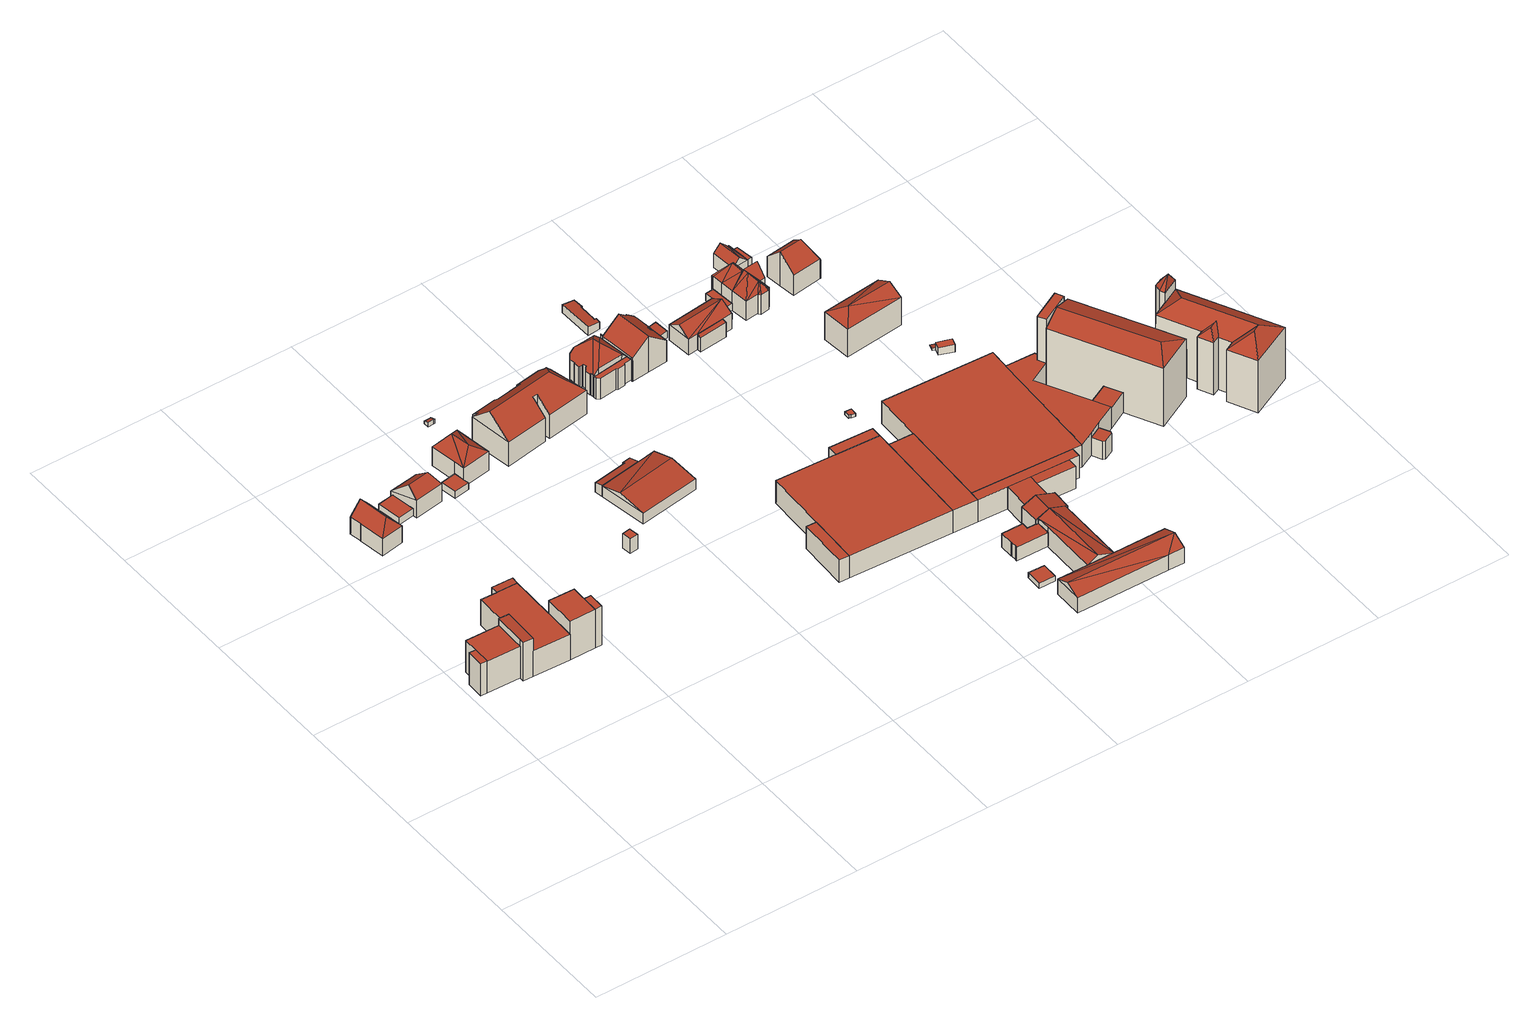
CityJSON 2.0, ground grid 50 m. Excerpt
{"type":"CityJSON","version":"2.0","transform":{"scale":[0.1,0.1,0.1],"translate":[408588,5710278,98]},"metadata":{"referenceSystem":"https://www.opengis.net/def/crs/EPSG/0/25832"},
"CityObjects":{
"building1":{"type":"Building","attributes":{"Gemeindeschluessel":"05978036","Geometrietyp2DReferenz":"3000","function":"31001_1000"},"children":["building1-1","building1-2","building1-3","building1-4","building1-5","building1-6","building1-7"]},
"building1-1":{"type":"BuildingPart","attributes":{"roofType":"1000","measuredHeight":10.67},"parents":["building1"],"geometry":[{"type":"MultiSurface","lod":"2","boundaries":[[[0,1,2,3]],[[4,5,6,7]],[[5,8,9,6]],[[10,11,12,13]],[[11,10,8,5,4,1,0]],[[3,2,7,6,9,13,12]],[[7,2,1,4]],[[8,10,13,9]],[[3,12,11,0]]],"semantics":{"surfaces":[{"type":"WallSurface"},{"type":"RoofSurface"},{"type":"GroundSurface"},{"type":"ClosureSurface"}],"values":[0,0,0,0,1,2,3,3,3]}}]},
"building1-2":{"type":"BuildingPart","attributes":{"roofType":"1000","measuredHeight":16.17},"parents":["building1"],"geometry":[{"type":"MultiSurface","lod":"2","boundaries":[[[14,15,0,3,16]],[[17,18,19,12,11]],[[18,20,21,19]],[[20,18,17,15,14]],[[16,3,12,19,21]],[[11,0,15,17]],[[11,12,3,0]],[[16,21,20,14]]],"semantics":{"surfaces":[{"type":"WallSurface"},{"type":"RoofSurface"},{"type":"GroundSurface"},{"type":"ClosureSurface"}],"values":[0,0,0,1,2,0,3,3]}}]},
"building1-3":{"type":"BuildingPart","attributes":{"roofType":"2100","measuredHeight":16.37},"parents":["building1"],"geometry":[{"type":"MultiSurface","lod":"2","boundaries":[[[22,23,24,21,20]],[[23,25,26,24]],[[25,27,14,16,26]],[[27,25,23,22]],[[21,24,26,16]],[[20,14,27,22]],[[20,21,16,14]]],"semantics":{"surfaces":[{"type":"WallSurface"},{"type":"RoofSurface"},{"type":"GroundSurface"},{"type":"ClosureSurface"}],"values":[0,0,0,1,2,0,3]}}]},
"building1-4":{"type":"BuildingPart","attributes":{"roofType":"2100","measuredHeight":16.28},"parents":["building1"],"geometry":[{"type":"MultiSurface","lod":"2","boundaries":[[[28,29,4,7,30,31]],[[32,33,34,2,1]],[[33,35,36,37,34]],[[35,33,32,29,28]],[[30,7,2,34,37]],[[1,4,29,32]],[[1,2,7,4]],[[31,36,35,28]],[[31,30,37,36]]],"semantics":{"surfaces":[{"type":"WallSurface"},{"type":"RoofSurface"},{"type":"GroundSurface"},{"type":"ClosureSurface"}],"values":[0,0,0,1,2,0,3,0,3]}}]},
"building1-5":{"type":"BuildingPart","attributes":{"roofType":"2100","measuredHeight":10.88},"parents":["building1"],"geometry":[{"type":"MultiSurface","lod":"2","boundaries":[[[38,10,13,39]],[[40,41,9,8]],[[40,38,39,41]],[[40,8,10,38]],[[39,13,9,41]],[[10,8,9,13]]],"semantics":{"surfaces":[{"type":"WallSurface"},{"type":"RoofSurface"},{"type":"GroundSurface"},{"type":"ClosureSurface"}],"values":[0,0,0,1,2,3]}}]},
"building1-6":{"type":"BuildingPart","attributes":{"roofType":"1000","measuredHeight":13.38},"parents":["building1"],"geometry":[{"type":"MultiSurface","lod":"2","boundaries":[[[36,42,43,37]],[[44,45,46,47]],[[45,31,30,46]],[[31,45,44,42,36]],[[37,43,47,46,30]],[[47,43,42,44]],[[37,30,31,36]]],"semantics":{"surfaces":[{"type":"WallSurface"},{"type":"RoofSurface"},{"type":"GroundSurface"},{"type":"ClosureSurface"}],"values":[0,0,0,1,2,3,3]}}]},
"building1-7":{"type":"BuildingPart","attributes":{"roofType":"2100","measuredHeight":13.54},"parents":["building1"],"geometry":[{"type":"MultiSurface","lod":"2","boundaries":[[[48,49,50,43,42]],[[49,51,52,50]],[[51,53,44,47,52]],[[53,51,49,48]],[[43,50,52,47]],[[42,44,53,48]],[[42,43,47,44]]],"semantics":{"surfaces":[{"type":"WallSurface"},{"type":"RoofSurface"},{"type":"GroundSurface"},{"type":"ClosureSurface"}],"values":[0,0,0,1,2,0,3]}}]},
"building2":{"type":"Building","attributes":{"Gemeindeschluessel":"05978036","Geometrietyp2DReferenz":"3000","function":"31001_1000","roofType":"5000","measuredHeight":11.86},"geometry":[{"type":"MultiSurface","lod":"2","boundaries":[[[54,55,56,57]],[[55,58,59,56]],[[58,60,61,59]],[[60,62,63,61]],[[62,64,65,63]],[[64,66,67,65]],[[66,68,69,67]],[[68,70,71,69]],[[70,54,57,71]],[[66,64,72]],[[64,62,60,58,55,72]],[[55,54,70,68,66,72]],[[57,56,59,61,63,65,67,69,71]]],"semantics":{"surfaces":[{"type":"WallSurface"},{"type":"RoofSurface"},{"type":"GroundSurface"}],"values":[0,0,0,0,0,0,0,0,0,1,1,1,2]}}]},
"building3":{"type":"Building","attributes":{"Gemeindeschluessel":"05978036","Geometrietyp2DReferenz":"3000","function":"31001_2460","roofType":"1000","measuredHeight":2.86},"geometry":[{"type":"MultiSurface","lod":"2","boundaries":[[[73,74,75,76]],[[74,77,78,75]],[[77,79,80,78]],[[79,73,76,80]],[[79,77,74,73]],[[76,75,78,80]]],"semantics":{"surfaces":[{"type":"WallSurface"},{"type":"RoofSurface"},{"type":"GroundSurface"}],"values":[0,0,0,0,1,2]}}]},
"building4":{"type":"Building","attributes":{"Gemeindeschluessel":"05978036","Geometrietyp2DReferenz":"3000","function":"31001_1000","roofType":"5000","measuredHeight":11.49},"geometry":[{"type":"MultiSurface","lod":"2","boundaries":[[[81,82,83,84]],[[82,85,86,83]],[[85,87,88,86]],[[87,81,84,88]],[[85,82,89]],[[81,87,90]],[[82,81,90,89]],[[87,85,89,90]],[[84,83,86,88]]],"semantics":{"surfaces":[{"type":"WallSurface"},{"type":"RoofSurface"},{"type":"GroundSurface"}],"values":[0,0,0,0,1,0,1,1,2]}}]},
"building5":{"type":"Building","attributes":{"Gemeindeschluessel":"05978036","Geometrietyp2DReferenz":"3000","function":"31001_2460","roofType":"1000","measuredHeight":2.82},"geometry":[{"type":"MultiSurface","lod":"2","boundaries":[[[91,92,93,94]],[[92,95,96,93]],[[95,97,98,96]],[[97,99,100,98]],[[99,91,94,100]],[[99,97,95,92,91]],[[94,93,96,98,100]]],"semantics":{"surfaces":[{"type":"WallSurface"},{"type":"RoofSurface"},{"type":"GroundSurface"}],"values":[0,0,0,0,0,1,2]}}]},
"building6":{"type":"Building","attributes":{"Gemeindeschluessel":"05978036","Geometrietyp2DReferenz":"3000","function":"31001_1000","roofType":"3200","measuredHeight":11.91},"geometry":[{"type":"MultiSurface","lod":"2","boundaries":[[[101,102,103,104]],[[102,105,106,103]],[[105,107,108,106]],[[107,109,110,108]],[[109,101,104,110]],[[102,101,111]],[[109,107,112]],[[109,111,101]],[[111,109,112]],[[112,102,111]],[[102,112,107,105]],[[104,103,106,108,110]]],"semantics":{"surfaces":[{"type":"WallSurface"},{"type":"RoofSurface"},{"type":"GroundSurface"}],"values":[0,0,0,0,0,1,1,1,1,1,1,2]}}]},
"building7":{"type":"Building","attributes":{"Gemeindeschluessel":"05978036","Geometrietyp2DReferenz":"3000","function":"31001_9998","roofType":"1000","measuredHeight":6},"geometry":[{"type":"MultiSurface","lod":"2","boundaries":[[[113,114,115,116]],[[114,117,118,115]],[[117,119,120,118]],[[119,113,116,120]],[[119,117,114,113]],[[116,115,118,120]]],"semantics":{"surfaces":[{"type":"WallSurface"},{"type":"RoofSurface"},{"type":"GroundSurface"}],"values":[0,0,0,0,1,2]}}]},
"building8":{"type":"Building","attributes":{"Gemeindeschluessel":"05978036","Geometrietyp2DReferenz":"3000","function":"31001_1310","roofType":"2100","measuredHeight":1.83},"geometry":[{"type":"MultiSurface","lod":"2","boundaries":[[[121,122,123,124]],[[122,125,126,123]],[[125,127,128,126]],[[127,129,130,128]],[[129,131,132,130]],[[131,121,124,132]],[[131,129,127,125,122,121]],[[124,123,126,128,130,132]]],"semantics":{"surfaces":[{"type":"WallSurface"},{"type":"RoofSurface"},{"type":"GroundSurface"}],"values":[0,0,0,0,0,0,1,2]}}]},
"building9":{"type":"Building","attributes":{"Gemeindeschluessel":"05978036","Geometrietyp2DReferenz":"3000","function":"31001_3060"},"children":["building9-1","building9-2"]},
"building9-1":{"type":"BuildingPart","attributes":{"roofType":"3100","measuredHeight":6.59},"parents":["building9"],"geometry":[{"type":"MultiSurface","lod":"2","boundaries":[[[133,134,135,136]],[[134,137,138,135]],[[139,133,136,140]],[[137,134,141]],[[133,139,142]],[[134,133,142,141]],[[139,141,142]],[[141,139,143,137]],[[136,135,138,144,140]],[[140,144,143,139]],[[144,138,137,143]]],"semantics":{"surfaces":[{"type":"WallSurface"},{"type":"RoofSurface"},{"type":"GroundSurface"},{"type":"ClosureSurface"}],"values":[0,0,0,0,0,1,1,1,2,0,3]}}]},
"building9-2":{"type":"BuildingPart","attributes":{"roofType":"2100","measuredHeight":4.65},"parents":["building9"],"geometry":[{"type":"MultiSurface","lod":"2","boundaries":[[[145,146,147,138,137]],[[146,148,149,147]],[[148,150,151,149]],[[150,152,153,151]],[[152,154,143,144,153]],[[152,150,148,146,145,154]],[[144,138,147,149,151,153]],[[145,137,143,154]],[[137,138,144,143]]],"semantics":{"surfaces":[{"type":"WallSurface"},{"type":"RoofSurface"},{"type":"GroundSurface"},{"type":"ClosureSurface"}],"values":[0,0,0,0,0,1,2,0,3]}}]},
"building10":{"type":"Building","attributes":{"Gemeindeschluessel":"05978036","Geometrietyp2DReferenz":"3000","function":"31001_1000","roofType":"5000","measuredHeight":17.47},"geometry":[{"type":"MultiSurface","lod":"2","boundaries":[[[155,156,157,158]],[[156,159,160,157]],[[159,161,162,160]],[[161,163,164,162]],[[163,165,166,164]],[[165,167,168,166]],[[167,169,170,168]],[[169,171,172,170]],[[171,173,174,172]],[[173,175,176,174]],[[175,177,178,176]],[[177,179,180,178]],[[179,181,182,180]],[[181,183,184,182]],[[183,185,186,184]],[[185,155,158,186]],[[155,187,188,156]],[[188,187,185,183,181,179,177,175,173,171,169,189]],[[163,161,159,156,188,189,167,165]],[[169,167,189]],[[155,185,187]],[[158,157,160,162,164,166,168,170,172,174,176,178,180,182,184,186]]],"semantics":{"surfaces":[{"type":"WallSurface"},{"type":"RoofSurface"},{"type":"GroundSurface"}],"values":[0,0,0,0,0,0,0,0,0,0,0,0,0,0,0,0,1,1,1,0,0,2]}}]},
"building11":{"type":"Building","attributes":{"Gemeindeschluessel":"05978036","Geometrietyp2DReferenz":"3000","function":"31001_1000"},"children":["building11-1","building11-2","building11-3"]},
"building11-1":{"type":"BuildingPart","attributes":{"roofType":"1000","measuredHeight":8.62},"parents":["building11"],"geometry":[{"type":"MultiSurface","lod":"2","boundaries":[[[190,191,192,193]],[[191,194,195,192]],[[194,190,193,195]],[[190,196,197,193]],[[196,198,199,197]],[[198,200,201,199]],[[200,202,203,201]],[[202,204,205,203]],[[204,206,207,205]],[[206,208,209,207]],[[210,190,193,211]],[[210,212,213,208,206,204,202,200,198,196,190,194,191,190]],[[192,195,193,197,199,201,203,205,207,209,214,215,211,193]],[[211,215,212,210]],[[215,214,213,212]],[[214,209,208,213]]],"semantics":{"surfaces":[{"type":"WallSurface"},{"type":"RoofSurface"},{"type":"GroundSurface"},{"type":"ClosureSurface"}],"values":[0,0,0,0,0,0,0,0,0,0,0,1,2,3,3,3]}}]},
"building11-2":{"type":"BuildingPart","attributes":{"roofType":"1000","measuredHeight":1.57},"parents":["building11"],"geometry":[{"type":"MultiSurface","lod":"2","boundaries":[[[216,217,218,219]],[[217,220,221,218]],[[220,222,223,221]],[[222,224,225,223]],[[224,226,227,225]],[[226,228,229,227]],[[230,228,226,224,222,220,217,216]],[[218,221,223,225,227,229,231,219]],[[231,229,228,230]],[[219,231,230,216]]],"semantics":{"surfaces":[{"type":"WallSurface"},{"type":"RoofSurface"},{"type":"GroundSurface"},{"type":"ClosureSurface"}],"values":[0,0,0,0,0,0,1,2,0,3]}}]},
"building11-3":{"type":"BuildingPart","attributes":{"roofType":"3300","measuredHeight":15.23},"parents":["building11"],"geometry":[{"type":"MultiSurface","lod":"2","boundaries":[[[232,233,234,235]],[[233,236,237,234]],[[236,238,239,237]],[[238,240,241,239]],[[240,242,243,241]],[[242,244,245,243]],[[244,246,247,245]],[[246,248,249,247]],[[248,250,251,249]],[[250,252,253,251]],[[252,254,253]],[[254,255,256,253]],[[255,257,258,256]],[[257,259,219,258]],[[259,216,219]],[[260,261,229,231,230]],[[261,262,263,229]],[[262,264,265,263]],[[264,266,267,265]],[[266,268,210,211,267]],[[269,270,271,209,208]],[[270,272,273,271]],[[272,232,235,273]],[[274,275,276]],[[260,259,277]],[[275,268,266,264,262,276]],[[262,261,260,277,276]],[[270,269,274,276,277]],[[259,257,255,254,252,250,248,246,244,242,240,238,236,233,232,272,270,277]],[[235,234,237,239,241,243,245,247,249,251,253,256,258,219,231,229,263,265,267,211,215,214,209,271,273]],[[230,216,259,260]],[[231,219,216,230]],[[212,210,268,275]],[[215,211,210,212]],[[213,212,275,274]],[[214,215,212,213]],[[269,208,213,274]],[[214,213,208,209]]],"semantics":{"surfaces":[{"type":"WallSurface"},{"type":"RoofSurface"},{"type":"GroundSurface"},{"type":"ClosureSurface"}],"values":[0,0,0,0,0,0,0,0,0,0,0,0,0,0,0,0,0,0,0,0,0,0,0,1,1,1,1,1,1,2,0,3,0,3,0,3,0,3]}}]},
"building12":{"type":"Building","attributes":{"Gemeindeschluessel":"05978036","Geometrietyp2DReferenz":"3000","function":"31001_2460","roofType":"1000","measuredHeight":2.17},"geometry":[{"type":"MultiSurface","lod":"2","boundaries":[[[278,279,280,281]],[[279,282,283,280]],[[282,284,285,283]],[[284,278,281,285]],[[284,282,279,278]],[[281,280,283,285]]],"semantics":{"surfaces":[{"type":"WallSurface"},{"type":"RoofSurface"},{"type":"GroundSurface"}],"values":[0,0,0,0,1,2]}}]},
"building13":{"type":"Building","attributes":{"Gemeindeschluessel":"05978036","Geometrietyp2DReferenz":"3000","function":"31001_1000","roofType":"3100","measuredHeight":14.79},"geometry":[{"type":"MultiSurface","lod":"2","boundaries":[[[286,287,288,289]],[[287,290,291,288]],[[290,292,293,291]],[[292,294,295,293]],[[294,296,297,295]],[[296,298,299,297]],[[298,300,301,299]],[[300,302,192,301]],[[302,303,193,192]],[[303,304,267,193]],[[304,305,265,267]],[[305,306,265]],[[306,307,308,265]],[[307,309,310,308]],[[309,311,312,310]],[[311,313,314,312]],[[313,286,289,314]],[[309,307,306,305,304,303,302,300]],[[300,298,296,294,292,290,287,286,313,311,309]],[[289,288,291,293,295,297,299,301,192,193,267,265,308,310,312,314]]],"semantics":{"surfaces":[{"type":"WallSurface"},{"type":"RoofSurface"},{"type":"GroundSurface"}],"values":[0,0,0,0,0,0,0,0,0,0,0,0,0,0,0,0,0,1,1,2]}}]},
"building14":{"type":"Building","attributes":{"Gemeindeschluessel":"05978036","Geometrietyp2DReferenz":"3000","function":"31001_3051","roofType":"1000","measuredHeight":5.71},"geometry":[{"type":"MultiSurface","lod":"2","boundaries":[[[315,316,317,318]],[[316,319,320,317]],[[319,321,322,320]],[[321,323,324,322]],[[323,325,326,324]],[[325,327,328,326]],[[327,329,330,328]],[[329,331,332,330]],[[331,333,334,332]],[[333,335,336,334]],[[335,337,338,336]],[[337,339,340,338]],[[339,341,342,340]],[[341,315,318,342]],[[341,339,337,335,333,331,329,327,325,323,321,319,316,315]],[[318,317,320,322,324,326,328,330,332,334,336,338,340,342]]],"semantics":{"surfaces":[{"type":"WallSurface"},{"type":"RoofSurface"},{"type":"GroundSurface"}],"values":[0,0,0,0,0,0,0,0,0,0,0,0,0,0,1,2]}}]},
"building15":{"type":"Building","attributes":{"Gemeindeschluessel":"05978036","Geometrietyp2DReferenz":"3000","function":"31001_2460","roofType":"2100","measuredHeight":3.32},"geometry":[{"type":"MultiSurface","lod":"2","boundaries":[[[343,344,345,346]],[[344,347,348,345]],[[347,349,350,348]],[[349,351,352,350]],[[351,353,354,352]],[[353,355,356,354]],[[355,357,358,356]],[[357,343,346,358]],[[357,355,353,351,349,347,344,343]],[[346,345,348,350,352,354,356,358]]],"semantics":{"surfaces":[{"type":"WallSurface"},{"type":"RoofSurface"},{"type":"GroundSurface"}],"values":[0,0,0,0,0,0,0,0,1,2]}}]},
"building16":{"type":"Building","attributes":{"Gemeindeschluessel":"05978036","Geometrietyp2DReferenz":"3000","function":"31001_3051","roofType":"5000","measuredHeight":8.98},"geometry":[{"type":"MultiSurface","lod":"2","boundaries":[[[359,360,361,362]],[[360,363,364,361]],[[363,365,366,364]],[[365,367,368,366]],[[367,369,370,368]],[[369,371,372,370]],[[371,373,374,372]],[[373,359,362,374]],[[367,375,373,371,369]],[[375,367,376]],[[375,360,359]],[[375,363,360]],[[376,363,375]],[[363,376,365]],[[373,375,359]],[[365,376,367]],[[362,361,364,366,368,370,372,374]]],"semantics":{"surfaces":[{"type":"WallSurface"},{"type":"RoofSurface"},{"type":"GroundSurface"}],"values":[0,0,0,0,0,0,0,0,1,1,1,1,1,1,0,0,2]}}]},
"building17":{"type":"Building","attributes":{"Gemeindeschluessel":"05978036","Geometrietyp2DReferenz":"3000","function":"31001_3051"},"children":["building17-1","building17-2"]},
"building17-1":{"type":"BuildingPart","attributes":{"roofType":"3100","measuredHeight":10.12},"parents":["building17"],"geometry":[{"type":"MultiSurface","lod":"2","boundaries":[[[377,378,379,380]],[[378,381,382,379]],[[381,383,384,382]],[[385,377,380,386,387]],[[388,377,385]],[[377,388,389]],[[383,389,388,390,391]],[[389,383,381,378]],[[377,389,378]],[[380,379,382,384,392,386]],[[387,393,385]],[[386,392,394,393,387]],[[392,384,383,394]],[[393,390,388,385]],[[394,391,390,393]],[[383,391,394]]],"semantics":{"surfaces":[{"type":"WallSurface"},{"type":"RoofSurface"},{"type":"GroundSurface"},{"type":"ClosureSurface"}],"values":[0,0,0,0,1,1,1,1,0,2,0,3,3,0,3,3]}}]},
"building17-2":{"type":"BuildingPart","attributes":{"roofType":"3100","measuredHeight":10.1},"parents":["building17"],"geometry":[{"type":"MultiSurface","lod":"2","boundaries":[[[395,396,397,398]],[[396,399,400,397]],[[399,401,402,400]],[[401,403,404,402]],[[403,405,406,404]],[[405,407,408,406]],[[407,409,410,408]],[[409,387,386,410]],[[411,384,383]],[[411,395,398,384]],[[391,390,393,387,409,407,405,403]],[[403,401,399,396,395,411,391]],[[398,397,400,402,404,406,408,410,386,392,384]],[[392,386,387,393,394]],[[394,393,390,391]],[[411,383,391]],[[392,394,383,384]],[[383,394,391]]],"semantics":{"surfaces":[{"type":"WallSurface"},{"type":"RoofSurface"},{"type":"GroundSurface"},{"type":"ClosureSurface"}],"values":[0,0,0,0,0,0,0,0,0,0,1,1,2,3,3,0,3,3]}}]},
"building18":{"type":"Building","attributes":{"Gemeindeschluessel":"05978036","Geometrietyp2DReferenz":"3000","function":"31001_2460","roofType":"2100","measuredHeight":2.89},"geometry":[{"type":"MultiSurface","lod":"2","boundaries":[[[412,413,414,415]],[[413,416,417,414]],[[416,418,419,417]],[[418,412,415,419]],[[418,416,413,412]],[[415,414,417,419]]],"semantics":{"surfaces":[{"type":"WallSurface"},{"type":"RoofSurface"},{"type":"GroundSurface"}],"values":[0,0,0,0,1,2]}}]},
"building19":{"type":"Building","attributes":{"Gemeindeschluessel":"05978036","Geometrietyp2DReferenz":"3000","function":"31001_9998","roofType":"1000","measuredHeight":1.29},"geometry":[{"type":"MultiSurface","lod":"2","boundaries":[[[420,421,422,423]],[[421,424,425,422]],[[424,426,427,425]],[[426,428,429,427]],[[428,430,431,429]],[[430,420,423,431]],[[430,428,426,424,421,420]],[[423,422,425,427,429,431]]],"semantics":{"surfaces":[{"type":"WallSurface"},{"type":"RoofSurface"},{"type":"GroundSurface"}],"values":[0,0,0,0,0,0,1,2]}}]},
"building20":{"type":"Building","attributes":{"Gemeindeschluessel":"05978036","Geometrietyp2DReferenz":"3000","function":"31001_1000"},"children":["building20-1","building20-2"]},
"building20-1":{"type":"BuildingPart","attributes":{"roofType":"2100","measuredHeight":6.42},"parents":["building20"],"geometry":[{"type":"MultiSurface","lod":"2","boundaries":[[[432,433,434,435]],[[433,436,437,434]],[[436,438,439,437]],[[436,433,432,438]],[[439,435,434,437]],[[435,439,438,432]]],"semantics":{"surfaces":[{"type":"WallSurface"},{"type":"RoofSurface"},{"type":"GroundSurface"},{"type":"ClosureSurface"}],"values":[0,0,0,1,2,3]}}]},
"building20-2":{"type":"BuildingPart","attributes":{"roofType":"5000","measuredHeight":9.41},"parents":["building20"],"geometry":[{"type":"MultiSurface","lod":"2","boundaries":[[[440,441,442,443]],[[441,444,445,442]],[[444,446,447,445]],[[446,448,449,447]],[[448,450,432,435,449]],[[451,452,453,439,438]],[[452,440,443,453]],[[454,455,456,441,440]],[[455,451,450,448,457]],[[455,452,451]],[[452,455,454]],[[444,456,455,457,446]],[[446,457,448]],[[441,456,444]],[[452,454,440]],[[443,442,445,447,449,435,439,453]],[[438,432,450,451]],[[438,439,435,432]]],"semantics":{"surfaces":[{"type":"WallSurface"},{"type":"RoofSurface"},{"type":"GroundSurface"},{"type":"ClosureSurface"}],"values":[0,0,0,0,0,0,0,1,1,1,1,0,0,0,0,2,0,3]}}]},
"building21":{"type":"Building","attributes":{"Gemeindeschluessel":"05978036","Geometrietyp2DReferenz":"3000","function":"31001_2460","roofType":"1000","measuredHeight":2.5},"geometry":[{"type":"MultiSurface","lod":"2","boundaries":[[[458,459,445,447]],[[459,460,461,445]],[[460,462,463,461]],[[462,464,465,463]],[[464,458,447,465]],[[464,462,460,459,458]],[[447,445,461,463,465]]],"semantics":{"surfaces":[{"type":"WallSurface"},{"type":"RoofSurface"},{"type":"GroundSurface"}],"values":[0,0,0,0,0,1,2]}}]},
"building22":{"type":"Building","attributes":{"Gemeindeschluessel":"05978036","Geometrietyp2DReferenz":"3000","function":"31001_9998","roofType":"1000","measuredHeight":2.64},"geometry":[{"type":"MultiSurface","lod":"2","boundaries":[[[466,467,468,469]],[[467,470,471,468]],[[470,472,473,471]],[[472,474,475,473]],[[474,476,477,475]],[[476,466,469,477]],[[476,474,472,470,467,466]],[[469,468,471,473,475,477]]],"semantics":{"surfaces":[{"type":"WallSurface"},{"type":"RoofSurface"},{"type":"GroundSurface"}],"values":[0,0,0,0,0,0,1,2]}}]},
"building23":{"type":"Building","attributes":{"Gemeindeschluessel":"05978036","Geometrietyp2DReferenz":"3000","function":"31001_2460","roofType":"1000","measuredHeight":2.85},"geometry":[{"type":"MultiSurface","lod":"2","boundaries":[[[478,479,477,480]],[[479,481,475,477]],[[481,482,483,475]],[[482,484,485,483]],[[484,486,487,485]],[[486,488,489,487]],[[488,478,480,489]],[[488,486,484,482,481,479,478]],[[480,477,475,483,485,487,489]]],"semantics":{"surfaces":[{"type":"WallSurface"},{"type":"RoofSurface"},{"type":"GroundSurface"}],"values":[0,0,0,0,0,0,0,1,2]}}]},
"building24":{"type":"Building","attributes":{"Gemeindeschluessel":"05978036","Geometrietyp2DReferenz":"3000","function":"31001_1000","roofType":"5000","measuredHeight":13.81},"geometry":[{"type":"MultiSurface","lod":"2","boundaries":[[[490,491,492,493]],[[491,494,495,492]],[[494,496,497,495]],[[496,498,499,497]],[[498,500,501,499]],[[500,502,503,501]],[[502,504,505,503]],[[504,506,507,505]],[[506,508,509,507]],[[508,510,511,509]],[[510,512,513,511]],[[512,514,515,513]],[[514,516,517,515]],[[516,518,489,517]],[[518,519,487,489]],[[519,520,485,487]],[[520,490,493,485]],[[520,521,490]],[[519,521,520]],[[519,522,521]],[[518,522,519]],[[518,523,522]],[[518,524,523]],[[524,518,516]],[[516,525,524]],[[525,516,514]],[[504,524,525]],[[524,504,502]],[[526,527,525,514,512]],[[526,512,510]],[[528,527,526,510,508]],[[528,508,506]],[[525,527,528,506,504]],[[529,523,524,502,500]],[[530,529,500,498]],[[530,498,496]],[[522,523,529,530,496,494]],[[521,522,494,491]],[[521,491,490]],[[493,492,495,497,499,501,503,505,507,509,511,513,515,517,489,487,485]]],"semantics":{"surfaces":[{"type":"WallSurface"},{"type":"RoofSurface"},{"type":"GroundSurface"}],"values":[0,0,0,0,0,0,0,0,0,0,0,0,0,0,0,0,0,1,1,1,1,1,1,1,1,1,1,1,1,1,1,1,1,1,1,0,1,1,1,2]}}]},
"building25":{"type":"Building","attributes":{"name":"Katharinen-Hospital","Gemeindeschluessel":"05978036","Geometrietyp2DReferenz":"3000","function":"31001_3051"},"children":["building25-1","building25-2","building25-3","building25-4","building25-5","building25-6","building25-7","building25-8","building25-9","building25-10","building25-11","building25-12","building25-13","building25-14","building25-15","building25-16","building25-17","building25-18"]},
"building25-1":{"type":"BuildingPart","attributes":{"roofType":"5000","measuredHeight":27.21},"parents":["building25"],"geometry":[{"type":"MultiSurface","lod":"2","boundaries":[[[531,532,533,534]],[[532,531,535]],[[531,536,537,538,535]],[[539,532,535,538,540]],[[541,542,543,534,533,544,545,546,547,548]],[[534,543,549,550,542,541,536,531]],[[543,542,550,549]],[[546,545,551,552,544,533,532,539,553]],[[545,544,552,551]],[[541,548,554,536]],[[555,553,539,556]],[[547,546,553,555]],[[548,547,555,556,554]],[[539,540,556]],[[554,537,536]],[[556,540,538,537,554]]],"semantics":{"surfaces":[{"type":"WallSurface"},{"type":"RoofSurface"},{"type":"GroundSurface"},{"type":"ClosureSurface"}],"values":[0,1,1,1,2,0,3,0,3,0,0,3,3,0,0,3]}}]},
"building25-2":{"type":"BuildingPart","attributes":{"roofType":"1000","measuredHeight":8.41},"parents":["building25"],"geometry":[{"type":"MultiSurface","lod":"2","boundaries":[[[557,551,545,558]],[[552,559,560,544]],[[559,552,551,557]],[[558,545,544,560]],[[544,545,551,552]],[[558,560,559,557]]],"semantics":{"surfaces":[{"type":"WallSurface"},{"type":"RoofSurface"},{"type":"GroundSurface"},{"type":"ClosureSurface"}],"values":[0,0,1,2,3,3]}}]},
"building25-3":{"type":"BuildingPart","attributes":{"roofType":"1000","measuredHeight":9.26},"parents":["building25"],"geometry":[{"type":"MultiSurface","lod":"2","boundaries":[[[561,562,563,564]],[[562,565,566,563]],[[565,567,568,566]],[[567,565,562,561]],[[564,563,566,568]],[[567,561,564,568]]],"semantics":{"surfaces":[{"type":"WallSurface"},{"type":"RoofSurface"},{"type":"GroundSurface"},{"type":"ClosureSurface"}],"values":[0,0,0,1,2,3]}}]},
"building25-4":{"type":"BuildingPart","attributes":{"roofType":"1000","measuredHeight":9.26},"parents":["building25"],"geometry":[{"type":"MultiSurface","lod":"2","boundaries":[[[569,570,571,572]],[[570,573,574,571]],[[575,569,572,576]],[[575,573,570,569]],[[572,571,574,576]],[[573,575,576,574]]],"semantics":{"surfaces":[{"type":"WallSurface"},{"type":"RoofSurface"},{"type":"GroundSurface"},{"type":"ClosureSurface"}],"values":[0,0,0,1,2,3]}}]},
"building25-5":{"type":"BuildingPart","attributes":{"roofType":"5000","measuredHeight":25.87},"parents":["building25"],"geometry":[{"type":"MultiSurface","lod":"2","boundaries":[[[577,578,579,580]],[[578,581,582,579]],[[581,583,584,582]],[[581,578,585]],[[578,577,586,585]],[[583,581,585,586]],[[580,579,582,584]],[[583,577,580,584]],[[577,583,586]]],"semantics":{"surfaces":[{"type":"WallSurface"},{"type":"RoofSurface"},{"type":"GroundSurface"},{"type":"ClosureSurface"}],"values":[0,0,0,1,1,1,2,3,3]}}]},
"building25-6":{"type":"BuildingPart","attributes":{"roofType":"1000","measuredHeight":9.26},"parents":["building25"],"geometry":[{"type":"MultiSurface","lod":"2","boundaries":[[[553,587,588,546]],[[587,589,590,588]],[[591,592,593,594,595]],[[596,597,598,599,600]],[[601,602,603,604]],[[602,605,606,603]],[[555,553,546,547]],[[555,607,605,602,601,597,596,592,591,589,587,553]],[[546,588,590,558,560,595,594,599,598,604,603,606,608,547]],[[595,560,559,557,558,590,589,591]],[[560,558,557,559]],[[600,593,592,596]],[[600,599,594,593]],[[597,601,604,598]],[[608,606,605,607]],[[547,608,607,555]]],"semantics":{"surfaces":[{"type":"WallSurface"},{"type":"RoofSurface"},{"type":"GroundSurface"},{"type":"ClosureSurface"}],"values":[0,0,0,0,0,0,0,1,2,0,3,0,3,3,3,3]}}]},
"building25-7":{"type":"BuildingPart","attributes":{"roofType":"1000","measuredHeight":9.26},"parents":["building25"],"geometry":[{"type":"MultiSurface","lod":"2","boundaries":[[[609,610,611,612]],[[613,609,612,614]],[[613,615,616,610,609]],[[612,611,617,618,614]],[[610,616,617,611]],[[614,618,615,613]],[[616,615,618,617]]],"semantics":{"surfaces":[{"type":"WallSurface"},{"type":"RoofSurface"},{"type":"GroundSurface"},{"type":"ClosureSurface"}],"values":[0,0,1,2,3,0,3]}}]},
"building25-8":{"type":"BuildingPart","attributes":{"roofType":"3200","measuredHeight":24.08},"parents":["building25"],"geometry":[{"type":"MultiSurface","lod":"2","boundaries":[[[619,620,621,622]],[[620,623,624,621]],[[623,625,626,624]],[[623,620,627]],[[619,625,628]],[[620,619,628,627]],[[625,623,627,628]],[[622,621,624,626]],[[625,619,622,626]]],"semantics":{"surfaces":[{"type":"WallSurface"},{"type":"RoofSurface"},{"type":"GroundSurface"},{"type":"ClosureSurface"}],"values":[0,0,0,1,1,1,1,2,3]}}]},
"building25-9":{"type":"BuildingPart","attributes":{"roofType":"1000","measuredHeight":27.58},"parents":["building25"],"geometry":[{"type":"MultiSurface","lod":"2","boundaries":[[[629,630,631,606,605]],[[630,632,537,554,548,631]],[[633,632,630,629,634]],[[608,606,631,548,547]],[[605,607,634,629]],[[605,606,608,607]],[[540,538,537,632,633]],[[547,548,554,556,555]],[[556,554,537,538,540]],[[607,555,556,540,633,634]],[[607,608,547,555]]],"semantics":{"surfaces":[{"type":"WallSurface"},{"type":"RoofSurface"},{"type":"GroundSurface"},{"type":"ClosureSurface"}],"values":[0,0,1,2,0,3,0,3,3,0,3]}}]},
"building25-10":{"type":"BuildingPart","attributes":{"roofType":"4000","measuredHeight":30.55},"parents":["building25"],"geometry":[{"type":"MultiSurface","lod":"2","boundaries":[[[635,636,637,638,639]],[[636,640,641,637]],[[640,642,643,641]],[[642,644,645,643]],[[644,646,647,648,645]],[[636,635,649]],[[640,636,649]],[[642,640,649]],[[644,642,649]],[[646,644,649]],[[635,646,649]],[[638,637,641,643,645,648]],[[639,647,646,635]],[[638,648,647,639]]],"semantics":{"surfaces":[{"type":"WallSurface"},{"type":"RoofSurface"},{"type":"GroundSurface"},{"type":"ClosureSurface"}],"values":[0,0,0,0,0,1,1,1,1,1,1,2,0,3]}}]},
"building25-11":{"type":"BuildingPart","attributes":{"roofType":"1000","measuredHeight":9.26},"parents":["building25"],"geometry":[{"type":"MultiSurface","lod":"2","boundaries":[[[650,575,576,651]],[[575,650,652,567,561,653,573]],[[654,564,568,655,651,576,574]],[[564,654,653,561]],[[567,568,564,561]],[[655,568,567,652]],[[650,651,655,652]],[[654,574,573,653]],[[575,573,574,576]]],"semantics":{"surfaces":[{"type":"WallSurface"},{"type":"RoofSurface"},{"type":"GroundSurface"},{"type":"ClosureSurface"}],"values":[0,1,2,0,3,0,3,0,3]}}]},
"building25-12":{"type":"BuildingPart","attributes":{"roofType":"1000","measuredHeight":9.26},"parents":["building25"],"geometry":[{"type":"MultiSurface","lod":"2","boundaries":[[[652,656,657,655]],[[658,650,651,659]],[[650,658,660,656,652]],[[655,657,661,659,651]],[[658,659,661,660]],[[661,657,656,660]],[[650,652,655,651]]],"semantics":{"surfaces":[{"type":"WallSurface"},{"type":"RoofSurface"},{"type":"GroundSurface"},{"type":"ClosureSurface"}],"values":[0,0,1,2,3,3,3]}}]},
"building25-13":{"type":"BuildingPart","attributes":{"roofType":"1000","measuredHeight":9.26},"parents":["building25"],"geometry":[{"type":"MultiSurface","lod":"2","boundaries":[[[662,663,664,665]],[[663,615,618,664]],[[615,663,662,616]],[[665,664,618,617]],[[616,662,665,617]],[[615,616,617,618]]],"semantics":{"surfaces":[{"type":"WallSurface"},{"type":"RoofSurface"},{"type":"GroundSurface"},{"type":"ClosureSurface"}],"values":[0,0,1,2,3,3]}}]},
"building25-14":{"type":"BuildingPart","attributes":{"roofType":"5000","measuredHeight":25.87},"parents":["building25"],"geometry":[{"type":"MultiSurface","lod":"2","boundaries":[[[666,577,580,667]],[[666,647,639,668,669]],[[668,625,619,583,586,669]],[[577,666,669,586]],[[584,622,626,670,671,638,648,667,580]],[[670,626,625,668,672,673]],[[622,584,583,619]],[[626,622,619,625]],[[672,671,670,673]],[[667,648,647,666]],[[638,671,672,668,639]],[[648,638,639,647]],[[577,583,584,580]],[[583,577,586]]],"semantics":{"surfaces":[{"type":"WallSurface"},{"type":"RoofSurface"},{"type":"GroundSurface"},{"type":"ClosureSurface"}],"values":[0,1,1,1,2,0,0,3,3,0,0,3,3,3]}}]},
"building25-15":{"type":"BuildingPart","attributes":{"roofType":"1000","measuredHeight":11.99},"parents":["building25"],"geometry":[{"type":"MultiSurface","lod":"2","boundaries":[[[550,672,671,542]],[[673,549,543,670]],[[673,672,550,549]],[[543,542,671,670]],[[542,543,549,550]],[[670,671,672,673]]],"semantics":{"surfaces":[{"type":"WallSurface"},{"type":"RoofSurface"},{"type":"GroundSurface"},{"type":"ClosureSurface"}],"values":[0,0,1,2,3,3]}}]},
"building25-16":{"type":"BuildingPart","attributes":{"roofType":"1000","measuredHeight":9.26},"parents":["building25"],"geometry":[{"type":"MultiSurface","lod":"2","boundaries":[[[674,675,676,677]],[[660,658,610,616,662,675,674]],[[677,676,665,617,611,659,661]],[[659,611,610,658]],[[665,676,675,662]],[[611,617,616,610]],[[617,665,662,616]],[[658,660,661,659]],[[660,674,677,661]]],"semantics":{"surfaces":[{"type":"WallSurface"},{"type":"RoofSurface"},{"type":"GroundSurface"},{"type":"ClosureSurface"}],"values":[0,1,2,0,0,3,3,3,3]}}]},
"building25-17":{"type":"BuildingPart","attributes":{"roofType":"1000","measuredHeight":9.26},"parents":["building25"],"geometry":[{"type":"MultiSurface","lod":"2","boundaries":[[[678,679,680,681]],[[660,674,597,601,679,678,656]],[[681,680,604,598,677,661,657]],[[604,680,679,601]],[[597,598,604,601]],[[677,598,597,674]],[[660,661,677,674]],[[681,657,656,678]],[[660,656,657,661]]],"semantics":{"surfaces":[{"type":"WallSurface"},{"type":"RoofSurface"},{"type":"GroundSurface"},{"type":"ClosureSurface"}],"values":[0,1,2,0,3,0,3,0,3]}}]},
"building25-18":{"type":"BuildingPart","attributes":{"roofType":"1000","measuredHeight":7.46},"parents":["building25"],"geometry":[{"type":"MultiSurface","lod":"2","boundaries":[[[593,682,683,594]],[[682,684,685,683]],[[684,686,687,685]],[[686,688,689,687]],[[688,600,599,689]],[[600,688,686,684,682,593]],[[594,683,685,687,689,599]],[[594,599,600,593]]],"semantics":{"surfaces":[{"type":"WallSurface"},{"type":"RoofSurface"},{"type":"GroundSurface"},{"type":"ClosureSurface"}],"values":[0,0,0,0,0,1,2,3]}}]},
"building26":{"type":"Building","attributes":{"Gemeindeschluessel":"05978036","Geometrietyp2DReferenz":"3000","function":"31001_1000","roofType":"5000","measuredHeight":8.75},"geometry":[{"type":"MultiSurface","lod":"2","boundaries":[[[690,691,692,693]],[[691,694,695,692]],[[694,696,697,695]],[[696,698,699,697]],[[698,700,701,699]],[[700,690,693,701]],[[698,702,703,700]],[[690,696,694,691]],[[690,702,696]],[[702,690,703]],[[696,702,698]],[[700,703,690]],[[693,692,695,697,699,701]]],"semantics":{"surfaces":[{"type":"WallSurface"},{"type":"RoofSurface"},{"type":"GroundSurface"}],"values":[0,0,0,0,0,0,1,1,1,1,0,0,2]}}]},
"building27":{"type":"Building","attributes":{"Gemeindeschluessel":"05978036","Geometrietyp2DReferenz":"3000","function":"31001_3040","roofType":"5000","measuredHeight":14.61},"geometry":[{"type":"MultiSurface","lod":"2","boundaries":[[[704,705,706,707]],[[705,708,709,706]],[[708,710,711,709]],[[710,704,707,711]],[[708,705,712]],[[704,710,713]],[[712,704,713]],[[704,712,705]],[[710,712,713]],[[712,710,708]],[[707,706,709,711]]],"semantics":{"surfaces":[{"type":"WallSurface"},{"type":"RoofSurface"},{"type":"GroundSurface"}],"values":[0,0,0,0,1,0,1,1,1,1,2]}}]},
"building28":{"type":"Building","attributes":{"Gemeindeschluessel":"05978036","Geometrietyp2DReferenz":"3000","function":"31001_2460","roofType":"1000","measuredHeight":3.18},"geometry":[{"type":"MultiSurface","lod":"2","boundaries":[[[714,715,716,717]],[[715,718,719,716]],[[718,720,721,719]],[[720,714,717,721]],[[720,718,715,714]],[[717,716,719,721]]],"semantics":{"surfaces":[{"type":"WallSurface"},{"type":"RoofSurface"},{"type":"GroundSurface"}],"values":[0,0,0,0,1,2]}}]},
"building29":{"type":"Building","attributes":{"Gemeindeschluessel":"05978036","Geometrietyp2DReferenz":"3000","function":"31001_1000","roofType":"5000","measuredHeight":14.11},"geometry":[{"type":"MultiSurface","lod":"2","boundaries":[[[722,723,724,725]],[[723,726,727,724]],[[726,728,729,727]],[[728,730,731,729]],[[730,732,733,731]],[[732,734,735,733]],[[734,736,737,735]],[[736,722,725,737]],[[732,730,728,726,723,738]],[[723,722,736,738]],[[736,734,732,738]],[[725,724,727,729,731,733,735,737]]],"semantics":{"surfaces":[{"type":"WallSurface"},{"type":"RoofSurface"},{"type":"GroundSurface"}],"values":[0,0,0,0,0,0,0,0,1,1,1,2]}}]},
"building30":{"type":"Building","attributes":{"Gemeindeschluessel":"05978036","Geometrietyp2DReferenz":"3000","function":"31001_2460","roofType":"9999","measuredHeight":3},"geometry":[{"type":"MultiSurface","lod":"2","boundaries":[[[739,740,741,742,743]],[[743,742,744,745]],[[742,741,746,744]],[[741,740,747,746]],[[740,739,748,747]],[[739,743,745,748]],[[745,744,746,747,748]]],"semantics":{"surfaces":[{"type":"RoofSurface"},{"type":"WallSurface"},{"type":"GroundSurface"}],"values":[0,1,1,1,1,1,2]}}]},
"building31":{"type":"Building","attributes":{"Gemeindeschluessel":"05978036","Geometrietyp2DReferenz":"3000","function":"31001_2460","roofType":"2100","measuredHeight":1.01},"geometry":[{"type":"MultiSurface","lod":"2","boundaries":[[[749,750,751,752]],[[750,753,754,751]],[[753,755,756,754]],[[755,757,758,756]],[[757,749,752,758]],[[757,755,753,750,749]],[[752,751,754,756,758]]],"semantics":{"surfaces":[{"type":"WallSurface"},{"type":"RoofSurface"},{"type":"GroundSurface"}],"values":[0,0,0,0,0,1,2]}}]}
},
"vertices":[
[329,784,145],[191,788,145],[191,788,39],[329,784,39],[195,923,145],[199,1077,145],[199,1077,39],[195,923,39],[258,1075,145],[258,1075,39],[336,1073,145],[332,901,145],[332,901,39],[336,1073,39],
[424,782,200],[329,784,200],[424,782,39],[332,901,200],[427,898,200],[427,898,39],[426,843,200],[426,843,39],
[426,843,201],[451,842,202],[451,842,39],[449,781,202],[449,781,39],[424,782,201],
[157,924,201],[195,923,199],[157,924,39],[157,924,172],[191,788,199],[154,789,201],[154,789,39],[154,806,201],[154,806,172],[154,806,39],
[337,1100,147],[337,1100,39],[259,1102,147],[259,1102,39],
[30,809,172],[30,809,39],[32,873,172],[33,927,172],[33,927,39],[32,873,39],
[30,809,173],[6,810,174],[6,810,39],[8,874,174],[8,874,39],[32,873,173],
[116,1654,113],[158,1661,160],[158,1661,42],[116,1654,42],[198,1667,114],[198,1667,42],[206,1623,113],[206,1623,42],[207,1623,112],[207,1623,42],[222,1527,112],[222,1527,42],[138,1513,112],[138,1513,42],[123,1609,113],[123,1609,42],[124,1609,113],[124,1609,42],[175,1547,160],
[312,1701,68],[326,1611,68],[326,1611,39],[312,1701,39],[265,1601,68],[265,1601,39],[251,1691,68],[251,1691,39],
[310,1708,79],[419,1725,79],[419,1725,39],[310,1708,39],[437,1613,112],[437,1613,39],[328,1596,112],[328,1596,39],[406,1644,154],[323,1630,154],
[468,1657,69],[525,1666,69],[525,1666,40],[468,1657,40],[531,1627,69],[531,1627,40],[535,1607,69],[535,1607,40],[478,1598,69],[478,1598,40],
[639,1644,117],[531,1627,117],[531,1627,39],[639,1644,39],[525,1666,117],[525,1666,39],[510,1765,117],[510,1765,39],[618,1782,117],[618,1782,39],[580,1669,158],[569,1742,158],
[766,1068,105],[761,1103,105],[761,1103,45],[766,1068,45],[792,1108,105],[792,1108,45],[797,1072,105],[797,1072,45],
[606,1918,56],[605,1938,48],[605,1938,38],[606,1918,38],[624,1939,48],[624,1939,38],[630,1940,48],[630,1940,38],[631,1920,56],[631,1920,38],[627,1919,56],[627,1919,38],
[1107,1194,85],[881,1158,85],[881,1158,41],[1107,1194,41],[853,1337,85],[853,1337,41],[1078,1373,85],[1078,1373,41],[865,1260,106],[1090,1296,106],[1009,1362,85],[1009,1362,41],
[853,1337,87],[848,1367,80],[848,1367,41],[974,1387,80],[974,1387,41],[973,1394,78],[973,1394,41],[1003,1399,78],[1003,1399,41],[1009,1362,87],
[1019,1841,115],[1044,1684,130],[1044,1684,31],[1019,1841,31],[884,1659,130],[884,1659,31],[875,1713,181],[875,1713,31],[857,1711,181],[857,1711,31],[865,1656,130],[865,1656,31],[705,1630,130],[705,1630,31],[680,1788,136],[680,1788,31],[707,1793,135],[707,1793,31],[703,1817,112],[703,1817,31],[798,1832,112],[798,1832,31],[800,1817,126],[800,1817,31],[896,1832,126],[896,1832,31],[894,1847,113],[894,1847,31],[989,1862,113],[989,1862,31],[993,1837,136],[993,1837,31],[999,1838,136],[949,1753,206],[692,1713,206],
[1251,1735,112],[1252,1728,112],[1252,1728,26],[1251,1735,26],[1251,1728,112],[1251,1728,26],[1224,1732,112],[1224,1732,26],[1220,1726,112],[1220,1726,26],[1193,1723,112],[1193,1723,26],[1188,1728,112],[1188,1728,26],[1123,1720,112],[1123,1720,26],[1112,1729,112],[1112,1729,26],[1111,1738,112],[1111,1738,26],[1249,1754,112],[1249,1754,26],[1228,1752,112],[1131,1740,112],[1131,1740,26],[1228,1752,26],
[1124,1865,42],[1123,1870,42],[1123,1870,26],[1124,1865,26],[1133,1881,42],[1133,1881,26],[1166,1885,42],[1166,1885,26],[1178,1876,42],[1178,1876,26],[1204,1879,42],[1204,1879,26],[1210,1875,42],[1210,1875,26],[1209,1874,42],[1209,1874,26],
[1107,1753,113],[1105,1775,111],[1105,1775,26],[1107,1753,26],[1107,1778,113],[1107,1778,26],[1111,1783,118],[1111,1783,26],[1114,1784,121],[1114,1784,26],[1112,1798,120],[1112,1798,26],[1109,1798,117],[1109,1798,26],[1104,1803,112],[1104,1803,26],[1101,1805,109],[1101,1805,26],[1099,1827,108],[1099,1827,26],[1101,1827,110],[1101,1827,26],[1101,1827,111],[1099,1851,109],[1099,1851,26],[1108,1863,119],[1108,1863,26],[1124,1865,134],[1209,1874,134],[1210,1875,133],[1234,1877,109],[1234,1877,26],[1238,1878,105],[1238,1878,26],[1238,1867,106],[1238,1867,26],[1249,1754,113],[1111,1738,116],[1111,1742,116],[1111,1742,26],[1109,1753,115],[1109,1753,26],[1131,1740,134],[1228,1751,134],[1174,1796,178],[1171,1825,178],
[1692,238,82],[1752,236,82],[1752,236,61],[1692,238,61],[1750,176,82],[1750,176,61],[1690,178,82],[1690,178,61],
[1371,1888,119],[1379,1882,112],[1379,1882,26],[1371,1888,26],[1385,1818,112],[1385,1818,26],[1374,1817,121],[1374,1817,26],[1376,1804,121],[1376,1804,26],[1386,1804,112],[1386,1804,26],[1391,1741,113],[1391,1741,26],[1317,1734,174],[1317,1734,26],[1252,1728,121],[1251,1735,121],[1238,1867,120],[1238,1878,120],[1238,1878,121],[1239,1868,121],[1239,1868,26],[1304,1874,174],[1304,1874,26],[1334,1877,149],[1334,1877,26],[1341,1886,143],[1341,1886,26],
[1715,361,106],[1716,412,106],[1716,412,49],[1715,361,49],[1795,411,106],[1795,411,49],[1795,386,106],[1795,386,49],[1827,386,106],[1827,386,49],[1827,384,106],[1827,384,49],[1836,384,106],[1836,384,49],[1835,332,106],[1835,332,49],[1833,332,106],[1833,332,49],[1833,331,106],[1833,331,49],[1715,332,106],[1715,332,49],[1715,338,106],[1715,338,49],[1717,338,106],[1717,338,49],[1717,361,106],[1717,361,49],
[1262,1977,65],[1258,2109,65],[1258,2109,31],[1262,1977,31],[1303,2109,60],[1303,2109,31],[1305,2070,60],[1305,2070,31],[1301,2070,61],[1301,2070,31],[1302,2000,61],[1302,2000,31],[1308,2000,60],[1308,2000,31],[1307,1980,60],[1307,1980,31],
[2122,18,129],[2122,6,129],[2122,6,65],[2122,18,65],[2063,7,129],[2063,7,65],[1717,12,129],[1717,12,65],[1719,119,129],[1719,119,65],[1832,117,129],[1832,117,65],[1933,116,129],[1933,116,65],[2124,113,129],[2124,113,65],[2123,58,154],[1718,65,154],
[1933,116,126],[1832,117,126],[1832,117,46],[1933,116,46],[1835,332,126],[1835,332,46],[1836,384,126],[1836,384,46],[1938,382,126],[1938,382,46],[1938,382,125],[1878,383,148],[1873,117,148],[1877,383,147],[1876,383,147],[1876,383,46],[1935,382,126],[1876,383,126],
[1827,384,122],[1827,386,122],[1827,386,46],[1827,384,46],[1828,462,121],[1828,462,46],[1858,460,136],[1858,460,46],[1880,459,147],[1880,459,46],[1943,456,124],[1943,456,46],[1951,456,121],[1951,456,46],[1946,382,122],[1946,382,46],[1836,384,127],
[1450,1818,65],[1420,1815,62],[1420,1815,36],[1450,1818,36],[1416,1871,62],[1416,1871,36],[1445,1873,65],[1445,1873,36],
[1682,1178,58],[1683,1199,58],[1683,1199,45],[1682,1178,45],[1707,1198,58],[1707,1198,45],[1705,1173,58],[1705,1173,45],[1690,1174,58],[1690,1174,45],[1690,1177,58],[1690,1177,45],
[1600,1732,99],[1602,1717,94],[1602,1717,35],[1600,1732,35],[1497,1705,94],[1497,1705,35],[1496,1720,99],[1496,1720,35],
[1450,1808,100],[1628,1828,100],[1628,1828,35],[1450,1808,35],[1629,1819,100],[1629,1819,35],[1634,1767,100],[1634,1767,35],[1637,1736,100],[1637,1736,35],[1600,1732,100],[1496,1720,100],[1458,1716,100],[1458,1716,35],[1454,1762,129],[1633,1782,129],[1629,1819,106],[1634,1767,119],
[1634,1767,60],[1629,1819,60],[1658,1822,60],[1658,1822,35],[1660,1803,60],[1660,1803,35],[1664,1770,60],[1664,1770,35],
[1629,1819,59],[1628,1828,59],[1628,1828,33],[1629,1819,33],[1630,1828,59],[1630,1828,33],[1628,1854,59],[1628,1854,33],[1655,1857,59],[1655,1857,33],[1658,1822,59],[1658,1822,33],
[1660,1803,61],[1658,1822,61],[1660,1803,33],[1655,1857,61],[1651,1893,61],[1651,1893,33],[1682,1896,61],[1682,1896,33],[1686,1857,61],[1686,1857,33],[1691,1807,61],[1691,1807,33],
[1681,1903,114],[1771,1912,114],[1771,1912,33],[1681,1903,33],[1776,1866,114],[1776,1866,33],[1801,1869,114],[1801,1869,33],[1809,1797,114],[1809,1797,33],[1789,1794,114],[1789,1794,33],[1793,1753,114],[1793,1753,33],[1789,1753,114],[1789,1753,33],[1790,1751,114],[1790,1751,33],[1785,1743,114],[1785,1743,33],[1752,1739,114],[1752,1739,33],[1746,1746,114],[1746,1746,33],[1746,1748,114],[1746,1748,33],[1698,1743,114],[1698,1743,33],[1691,1807,114],[1686,1857,114],[1682,1896,114],[1731,1863,168],[1736,1816,168],[1739,1814,171],[1741,1795,171],[1765,1772,141],[1757,1750,127],[1766,1763,141],[1778,1753,128],[1749,1827,158],[1805,1833,158],
[2618,681,246],[2482,612,246],[2482,612,3],[2618,681,3],[2528,690,275],[2428,1048,246],[2405,1035,256],[2361,1012,275],[2294,976,246],[2298,978,248],[2428,1048,3],[2549,814,3],[2600,715,3],[2417,738,3],[2386,798,3],[2294,976,3],[2298,978,3],[2405,1035,3],[2600,715,123],[2549,814,123],[2386,798,87],[2417,738,87],[2294,976,96],[2405,1035,246],[2298,978,96],[2298,978,246],
[2310,760,87],[2310,760,3],[2342,699,87],[2342,699,3],
[1518,1020,96],[1520,1059,96],[1520,1059,3],[1518,1020,3],[1683,1051,96],[1683,1051,3],[1681,1011,96],[1681,1011,3],
[1241,617,96],[1250,804,96],[1250,804,3],[1241,617,3],[1286,802,96],[1286,802,3],[1277,615,96],[1277,615,3],
[2916,568,220],[2756,491,220],[2756,491,3],[2916,568,3],[2707,591,220],[2707,591,3],[2741,608,220],[2741,608,3],[2798,571,262],[2829,588,262],
[2293,978,96],[2293,978,3],[2218,939,96],[2218,939,3],[2342,698,96],[2266,659,96],[2266,659,78],[2266,659,3],[2342,698,3],[2219,635,96],[2165,608,96],[2165,608,3],[2219,635,3],[2219,635,78],[2188,1044,96],[2295,1039,96],[2295,1039,3],[2188,1044,3],[2305,1020,96],[2305,1020,3],[2283,1008,96],[2283,1008,3],
[1858,460,96],[1864,586,96],[1864,586,3],[1858,460,3],[1943,456,96],[1943,456,3],[1947,546,96],[1949,582,96],[1949,582,3],[1947,546,3],
[2719,652,220],[2693,639,220],[2693,639,3],[2719,652,3],[2667,692,220],[2667,692,3],[2694,705,220],[2694,705,3],[2714,682,244],[2768,708,244],
[2305,1020,279],[2391,1064,279],[2391,1064,3],[2405,1035,279],[2298,978,279],[2283,1008,279],
[2681,880,259],[2672,898,259],[2672,898,3],[2681,880,3],[2681,880,220],[2679,927,259],[2679,927,3],[2706,940,259],[2706,940,3],[2733,929,259],[2733,929,3],[2742,912,259],[2742,912,220],[2742,912,3],[2709,902,308],
[1661,596,96],[1661,596,3],[1679,962,96],[1297,1031,96],[1297,1031,3],[1679,962,3],
[1771,958,96],[1771,958,3],[1753,592,96],[1753,592,3],[1755,628,96],[1755,628,3],
[2093,575,96],[2091,539,96],[2091,539,3],[2093,575,3],
[2744,912,220],[2744,912,3],[2623,851,220],[2708,829,262],[2671,751,3],[2623,851,3],[2623,851,123],[2671,751,123],
[2131,609,96],[2129,573,96],[2129,573,3],[2131,609,3],
[1780,1137,96],[2191,1118,96],[2191,1118,3],[1780,1137,3],
[2285,622,78],[2285,622,3],[2282,613,78],[2282,613,3],[2246,595,78],[2246,595,3],[2238,598,78],[2238,598,3],
[1819,2008,88],[1822,2008,88],[1822,2008,30],[1819,2008,30],[1829,1942,88],[1829,1942,30],[1832,1919,88],[1832,1919,30],[1772,1913,88],[1772,1913,30],[1762,2005,88],[1762,2005,30],[1799,1916,118],[1789,2006,118],
[2080,1449,143],[1858,1427,143],[1858,1427,27],[2080,1449,27],[1848,1534,143],[1848,1534,27],[2070,1556,143],[2070,1556,27],[1903,1486,173],[2075,1503,173],
[1822,2008,61],[1856,2010,61],[1856,2010,29],[1822,2008,29],[1865,1945,61],[1865,1945,29],[1829,1942,61],[1829,1942,29],
[1871,1871,116],[1983,1885,116],[1983,1885,33],[1871,1871,33],[1993,1807,116],[1993,1807,33],[1996,1807,107],[1996,1807,33],[2001,1766,107],[2001,1766,33],[1998,1766,116],[1998,1766,33],[1886,1752,116],[1886,1752,33],[1878,1812,174],[1878,1812,33],[1965,1822,174],
[2135,1240,69],[2144,1267,69],[2128,1272,69],[2092,1284,69],[2084,1258,69],[2092,1284,39],[2084,1258,39],[2128,1272,39],[2144,1267,39],[2135,1240,39],
[2082,1288,47],[2090,1313,39],[2090,1313,37],[2082,1288,37],[2137,1297,39],[2137,1297,37],[2128,1272,47],[2128,1272,37],[2092,1284,47],[2092,1284,37]
]}
